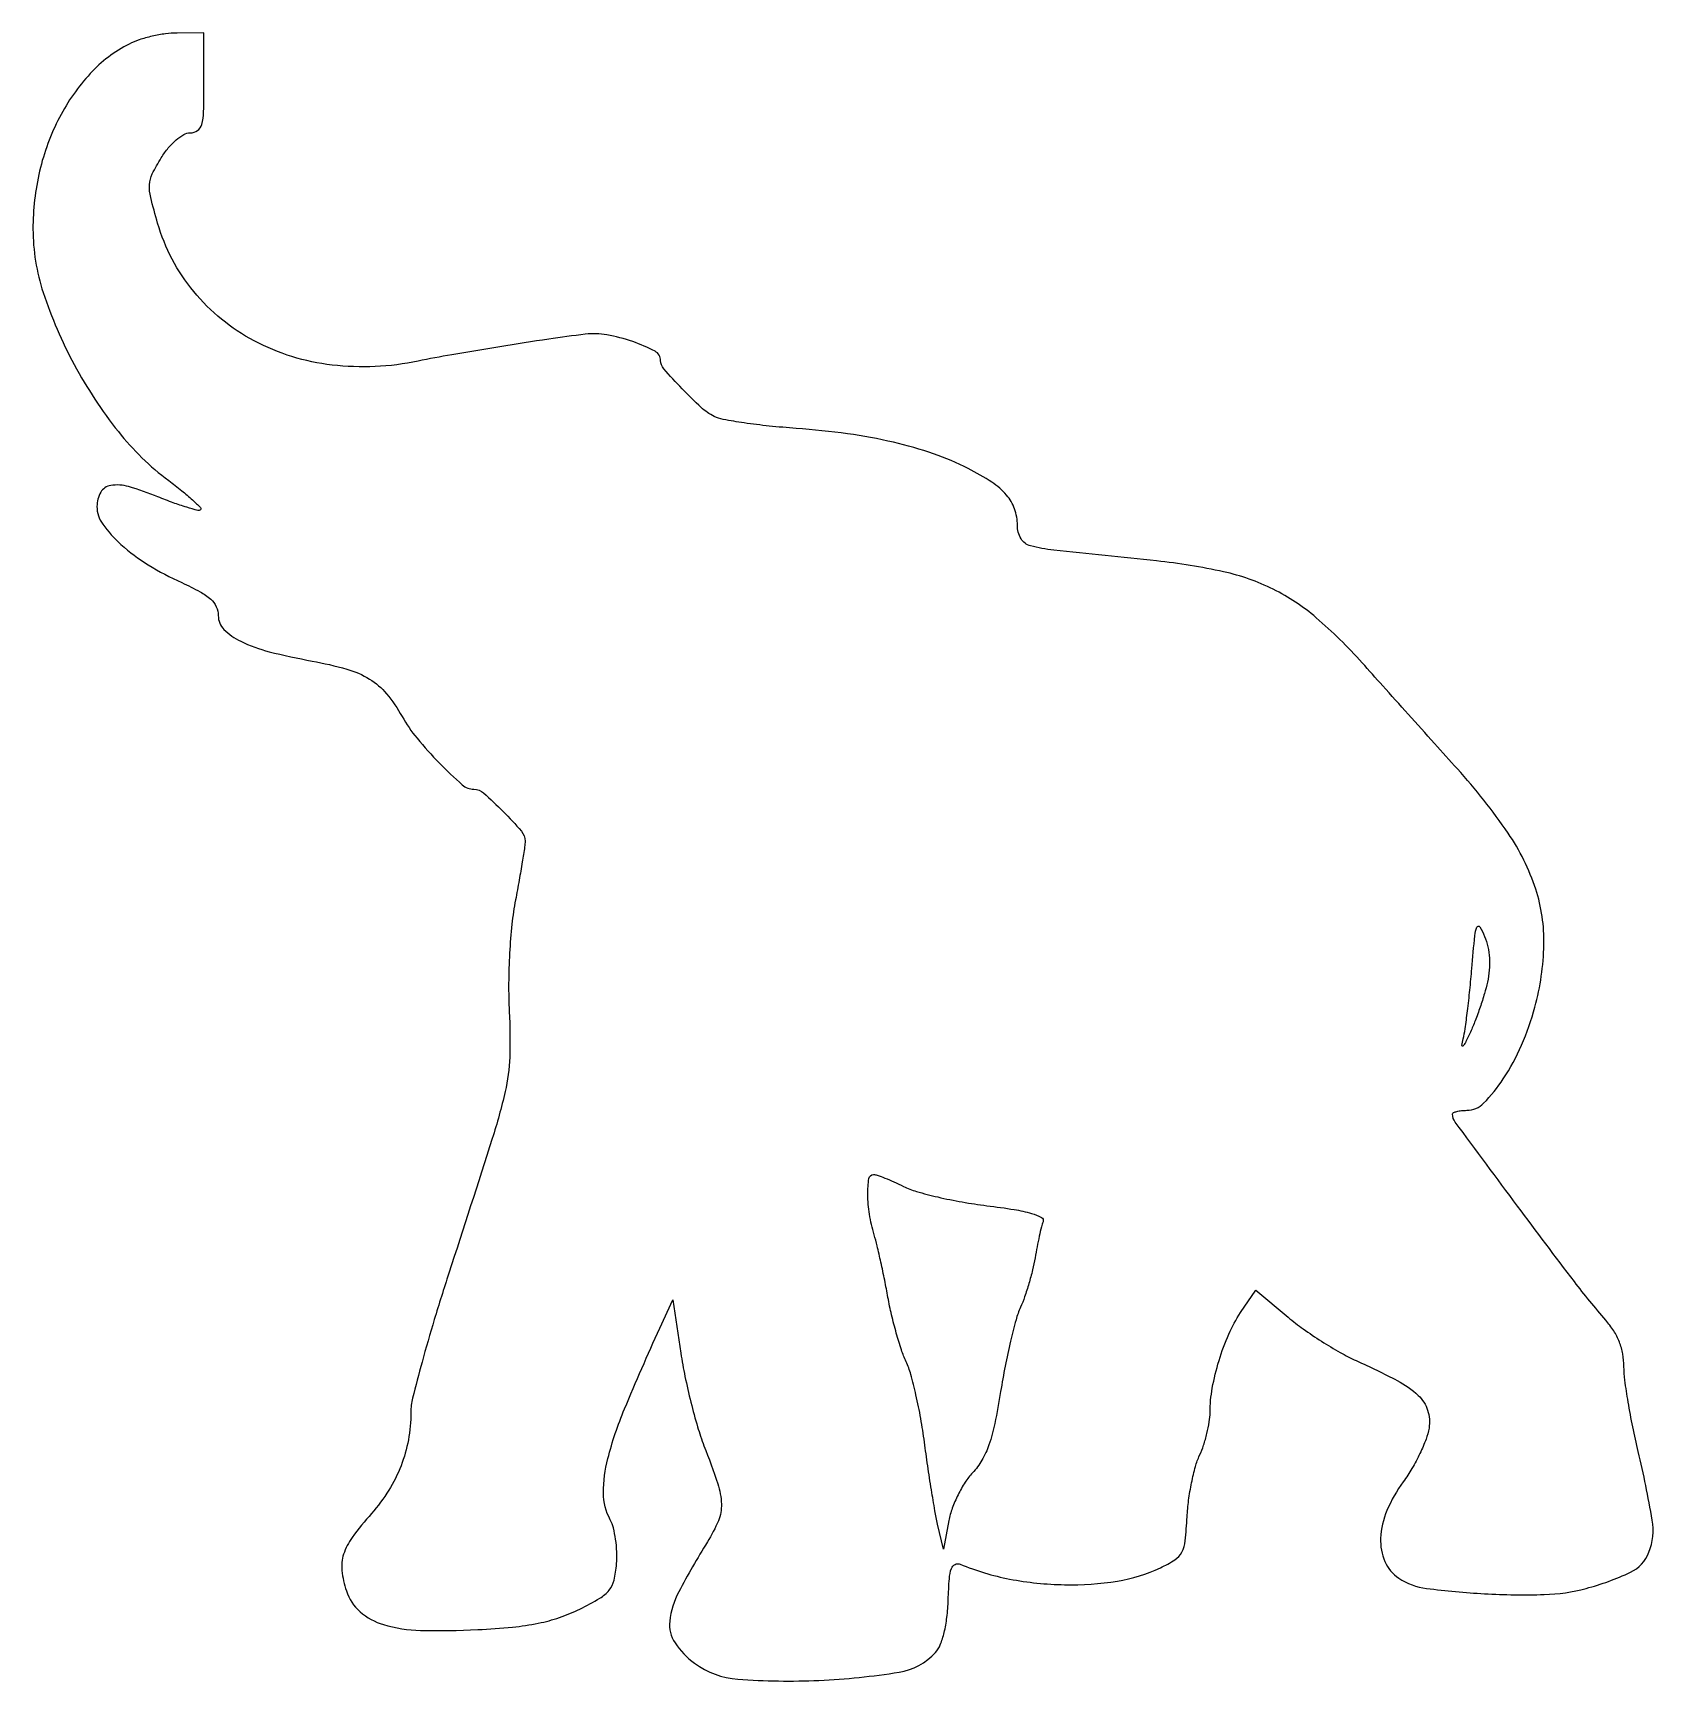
# Model space of a CAD drawing. Extents: x 0 to 227, y 0 to 231.
import ezdxf

# ---------------------------------------------------------------- set-up
doc = ezdxf.new("R2010")
doc.units = 0

msp = doc.modelspace()

# ---------------------------------------------------------------- linework, layer by layer
for points in [[(13.5, 229.448395, 0.088222), (8.065446, 225.316538, 0.066597), (3.750128, 219.165278, 0.062163), (0.966119, 211.645827, 0.058185), (0.031916, 203.5, 0.079231), (1.46748, 194.614894, 0.044201), (5.812841, 184.525061, 0.043613), (12.003889, 175.12022, 0.065129), (19.051729, 168.267317, -0.009406), (20.89729, 166.834632, -0.015925), (22.380157, 165.55807, -0.009914), (23.508673, 164.480199, -0.415129), (23.509149, 164.175815, -0.267945), (23.145457, 164.078362, -0.008049), (21.577548, 164.525627, -0.013956), (19.69652, 165.152929, -0.008939), (17.547531, 165.980709, 0.024616), (13.444617, 167.415159, 0.111274), (10.929264, 167.580091, 0.225832), (9.536393, 166.626416, 0.132317), (9, 164.634977, 0.15799), (9.8008, 162.163898, 0.053021), (12.36949, 159.309262, 0.044811), (16.180566, 156.456494, 0.032146), (20.880514, 153.957205, -0.016495), (23.462067, 152.686347, -0.06106), (24.944956, 151.644598, -0.101083), (25.724482, 150.586469, -0.108789), (26, 149.335163, 0.199477), (26.803628, 147.40098, 0.083441), (29.149964, 145.737468, 0.05035), (33.152168, 144.278281, 0.017406), (39.171199, 142.968956, -0.024424), (44.027577, 141.840962, -0.068832), (47.210652, 140.440399, -0.081664), (49.580652, 138.382942, -0.045249), (51.756963, 135.218637, 0.044121), (53.857121, 132.150276, 0.022398), (56.990599, 128.67125, 0.016423), (60.204765, 125.616482, 0.183813), (61.825036, 125, -0.183553), (63.196097, 124.479126, -0.016289), (65.926712, 121.890529, -0.016394), (68.481699, 119.129891, -0.180651), (68.998822, 117.741302, -0.037038), (68.938408, 116.937201, -0.00289), (68.606179, 114.808382, -0.00393), (68.174751, 112.271557, -0.002994), (67.663819, 109.5, 0.020698), (67.16125, 106.103452, 0.012377), (66.831894, 102.033911, 0.012108), (66.696886, 97.788271, 0.015037), (66.785775, 93.838085, -0.02175), (66.843807, 87.445701, -0.048183), (66.209078, 82.617235, -0.020576), (64.40231, 76.041466, -0.001331), (58.315393, 57.166352, 0.005233), (56.279286, 50.679658, 0.006825), (54.559758, 44.700597, 0.005202), (53.243791, 39.672484, 0.061029), (52.994423, 37.666352, -0.044526), (52.643671, 33.812153, -0.047864), (51.616481, 30.177174, -0.046984), (49.895578, 26.746611, -0.040175), (47.482552, 23.5, 0.020911), (44.782043, 20.144457, 0.080657), (43.562935, 17.773174, 0.106553), (43.33098, 15.498105, 0.052066), (43.95538, 12.635201, 0.13343), (45.876715, 9.728482, 0.109216), (49.150075, 7.923773, 0.065304), (54.331789, 7.109475, 0.01943), (62.360352, 7.217091, 0.010852), (67.254705, 7.579745, 0.025893), (70.858847, 8.115018, 0.032753), (73.827556, 8.919707, 0.032536), (76.672605, 10.106605, 0.016947), (79.473994, 11.615867, 0.090139), (80.790346, 12.742404, 0.11519), (81.465883, 14.127475, 0.035741), (81.821252, 16.432607, 0.030526), (81.855476, 18.103847, 0.025441), (81.693263, 19.873095, 0.026195), (81.37628, 21.480707, 0.061161), (80.934427, 22.622524, -0.123217), (79.992111, 26.372328, -0.063638), (80.6041, 31.199724, -0.035511), (82.94128, 38.154487, -0.008238), (87.880988, 49.468214), (89.691967, 53.436427), (90.820789, 45.968214, 0.014044), (91.407815, 42.707108, 0.009913), (92.242256, 39.078163, 0.010015), (93.179102, 35.637826, 0.020706), (94.074671, 33, -0.011333), (96.002337, 27.653507, -0.07204), (96.516639, 24.819868, -0.108045), (96.092323, 22.481987, -0.040358), (94.557002, 19.5, 0.016959), (90.529579, 12.502129, 0.095915), (89.275309, 8.404863, 0.173955), (90.01481, 5.365137, 0.089908), (92.751317, 2.5, 0.13967), (98.822739, 0.27357, 0.029708), (110.190118, 0.108299, 0.028468), (121.425728, 1.255815, 0.170765), (126.514118, 4.015601, 0.089518), (127.194364, 5.107865, 0.035182), (127.734125, 6.803919, 0.03027), (128.11566, 8.93382, 0.020424), (128.302892, 11.396264, -0.009449), (128.462862, 14.358835, -0.063793), (128.754649, 15.796372, -0.200235), (129.259262, 16.368344, -0.215721), (130, 16.388875, 0.052291), (136.911749, 14.305733, 0.042588), (144.605523, 13.509513, 0.043861), (152.014745, 14.026542, 0.070768), (158.048579, 15.884006, 0.034515), (160.064507, 17.008822, 0.128076), (161.035612, 18.076445, 0.09415), (161.517967, 19.660533, 0.013977), (161.785639, 23.004296, -0.020305), (162.002333, 25.339399, -0.016639), (162.417528, 27.811281, -0.016958), (162.952697, 30.060407, -0.041901), (163.535639, 31.651129, 0.028635), (164.096973, 33.065698, 0.020066), (164.571482, 34.71347, 0.020315), (164.899325, 36.333814, 0.039283), (165.005577, 37.651129, -0.044677), (165.318084, 41.066288, -0.029014), (166.255393, 44.92054, -0.029017), (167.632332, 48.639643, -0.044747), (169.281461, 51.643786), (171.393115, 54.787572), (175.946557, 50.987951, 0.019863), (178.053014, 49.367663, 0.012507), (180.631176, 47.637916, 0.012555), (183.256436, 46.061325, 0.022425), (185.5, 44.919212, -0.013608), (191.243879, 42.121594, -0.067135), (194.179286, 40.050148, -0.128589), (195.497424, 37.97741, -0.118431), (195.686594, 35.456129, -0.051043), (195.270738, 33.910773, -0.020794), (194.409053, 31.908808, -0.020316), (193.2968, 29.81681, -0.024411), (192.07921, 27.950649, 0.056478), (189.794396, 23.904751, 0.088745), (188.909088, 20.022681, 0.113597), (189.499249, 16.761619, 0.147429), (191.441461, 14.446399, 0.113202), (195.354697, 12.997541, 0.018448), (203.467308, 12.246936, 0.021156), (211.847295, 12.137458, 0.057852), (217.700056, 12.991009, 0.0444), (223.912717, 15.252698, 0.194707), (226.517586, 18.058258, 0.133346), (226.964413, 22.575594, 0.017191), (225.007006, 32.186653, -0.008649), (224.243566, 35.633079, -0.008574), (223.597396, 39.113827, -0.008466), (223.136179, 42.176436, -0.03266), (223.007006, 44.094461, 0.044965), (222.845037, 45.853522, 0.047831), (222.37141, 47.517658, 0.046724), (221.577811, 49.0946, 0.039491), (220.464438, 50.594461, -0.016697), (216.056521, 55.999695, -0.002868), (208.097456, 66.578945, -0.00054), (199.370463, 78.345015, -0.160634), (199, 79.46839, -0.287289), (199.128649, 79.673812, -0.047836), (199.585657, 79.84384, -0.039979), (200.229715, 79.96148, -0.025193), (200.993728, 80, 0.20271), (203.346158, 80.994593, 0.047073), (206.093348, 84.414694, 0.042821), (208.655412, 89.137563, 0.036794), (210.529614, 94.471336, 0.060587), (211.790436, 103.207848, 0.084469), (210.641821, 111.006266, 0.072066), (206.764882, 118.857852, 0.032822), (199.657189, 127.863295, -0.000323), (196.466394, 131.406335, -0.00021), (192.783874, 135.504172, -0.000211), (189.193176, 139.506616, -0.000402), (186.309192, 142.729259, 0.03272), (179.878177, 149.042869, 0.062843), (173.864158, 153.028336, 0.060682), (166.907041, 155.477696, 0.028593), (157.487895, 156.998993, -0.000975), (143.083623, 158.515672, -0.035979), (139.832624, 159.103172, -0.20153), (138.504936, 160.109233, -0.131912), (138, 161.989844, 0.084259), (137.610071, 164.287299, 0.094625), (136.487745, 166.225272, 0.069934), (134.426836, 168.023878, 0.026545), (131.115574, 169.941039, 0.035029), (126.260755, 172.003446, 0.025534), (120.625056, 173.627863, 0.022903), (114.210138, 174.820229, 0.016722), (107, 175.576713, -0.008197), (103.215951, 175.908624, -0.010123), (99.703125, 176.346921, -0.008667), (96.780577, 176.823683, -0.070809), (95.5, 177.248654, -0.070579), (93.678753, 178.501946, -0.016079), (90.999187, 181.130602, -0.011042), (88.443395, 183.925439, -0.180603), (88.002346, 185.092529, 0.279042), (87.210304, 186.389617, 0.035749), (84.084035, 187.736837, 0.03957), (80.46139, 188.686283, 0.074319), (77.44304, 188.773411, 0.007038), (72.312884, 188.084007, 0.003002), (65.46822, 187.023892, 0.002961), (58.7201, 185.896173, 0.00824), (54, 184.998251, -0.079955), (41.953304, 184.457024, -0.093399), (31.032741, 187.846288, -0.098978), (22.56192, 194.759608, -0.101868), (17.505756, 204.332204, -0.009979), (16.529684, 207.958211, -0.07453), (16.362471, 209.72782, -0.100325), (16.757484, 211.245941, -0.024765), (18.00721, 213.511666, -0.033923), (18.998331, 214.895885, -0.043407), (20.096029, 216.014475, -0.049875), (21.171056, 216.763271, -0.127873), (22.081559, 217, 0.155707), (23.094995, 217.32344, 0.173056), (23.681484, 218.162199, 0.060137), (23.944643, 219.935018, 0.006809), (24, 224), (24, 231), (20.25, 230.993839, 0.033632), (18.59534, 230.879682, 0.022242), (16.720312, 230.537324, 0.022407), (14.919485, 230.039159, 0.039866)], [(203.875699, 97.970837, -0.017429), (203.459559, 96.368792, -0.009878), (202.850374, 94.458808, -0.009853), (202.159582, 92.555792, -0.015977), (201.489728, 90.970837, -0.005614), (200.779023, 89.473052, -0.087802), (200.44652, 89.016465, -0.713811), (200.307919, 89.087508, -0.02232), (200.480914, 90, 0.022846), (200.747296, 91.413203, 0.004697), (201.079357, 93.929026, 0.004933), (201.409126, 96.861842, 0.004622), (201.688785, 99.864771, -0.002667), (202.101327, 104.490455, -0.071454), (202.390547, 105.688127, -0.617047), (202.793775, 105.722672, -0.040117), (203.484136, 104.364771, -0.045812), (203.925736, 102.930064, -0.036484), (204.142382, 101.324198, -0.035183), (204.126932, 99.63996, -0.034958)], [(122.029825, 69.335235, 0.046154), (123.857693, 68.625227, 0.012813), (126.838639, 67.855709, 0.012821), (130.27364, 67.15451, 0.013116), (133.714115, 66.636304, -0.008473), (137.567404, 66.092458, -0.030711), (139.982829, 65.555972, -0.053522), (141.357913, 64.995708, -0.377362), (141.589287, 64.372083, 0.030932), (141.367342, 63.666022, 0.006197), (141.066008, 62.380933, 0.006528), (140.752901, 60.874085, 0.006051), (140.470743, 59.321014, -0.017889), (140.122417, 57.632084, -0.011694), (139.606175, 55.711212, -0.011767), (139.014358, 53.860295, -0.02199), (138.435423, 52.398004, 0.038398), (137.81081, 50.655495, 0.008998), (137.044933, 47.648979, 0.009221), (136.287923, 44.148776, 0.008943), (135.652059, 40.587102, -0.010837), (134.835945, 36.113825, -0.032782), (134.017326, 33.128922, -0.047388), (133.028692, 30.96135, -0.05915), (131.707009, 29.189098, 0.047409), (130.674335, 27.86999, 0.027425), (129.68196, 26.114923, 0.027209), (128.872217, 24.228037, 0.040717), (128.394749, 22.5), (127.632966, 18.5), (126.823511, 22, -0.013242), (126.443672, 23.866189, -0.003643), (125.945353, 26.821875, -0.003679), (125.429564, 30.18047, -0.003835), (124.97072, 33.5, 0.01193), (124.459569, 36.802804, 0.011574), (123.787026, 40.111211, 0.011555), (123.061356, 42.991511, 0.041332), (122.406235, 44.772209, -0.028648), (121.750753, 46.423525, -0.011246), (121.031094, 48.765745, -0.011088), (120.364504, 51.339434, -0.013584), (119.860983, 53.772209, 0.005415), (119.401558, 56.190311, 0.004676), (118.867918, 58.719567, 0.00471), (118.341019, 61.003731, 0.013619), (117.918439, 62.570998, -0.033051), (117.265838, 65.428579, -0.037492), (117.031481, 68.228748, -0.039141), (117.185137, 70.430009, -0.37152), (117.846362, 71, -0.084949), (118.350784, 70.913677, -0.009937), (119.424378, 70.510975, -0.011688), (120.690044, 69.972718, -0.009315)]]:
    msp.add_lwpolyline(points, format="xyb", close=True)

doc.saveas('drawing.dxf')
